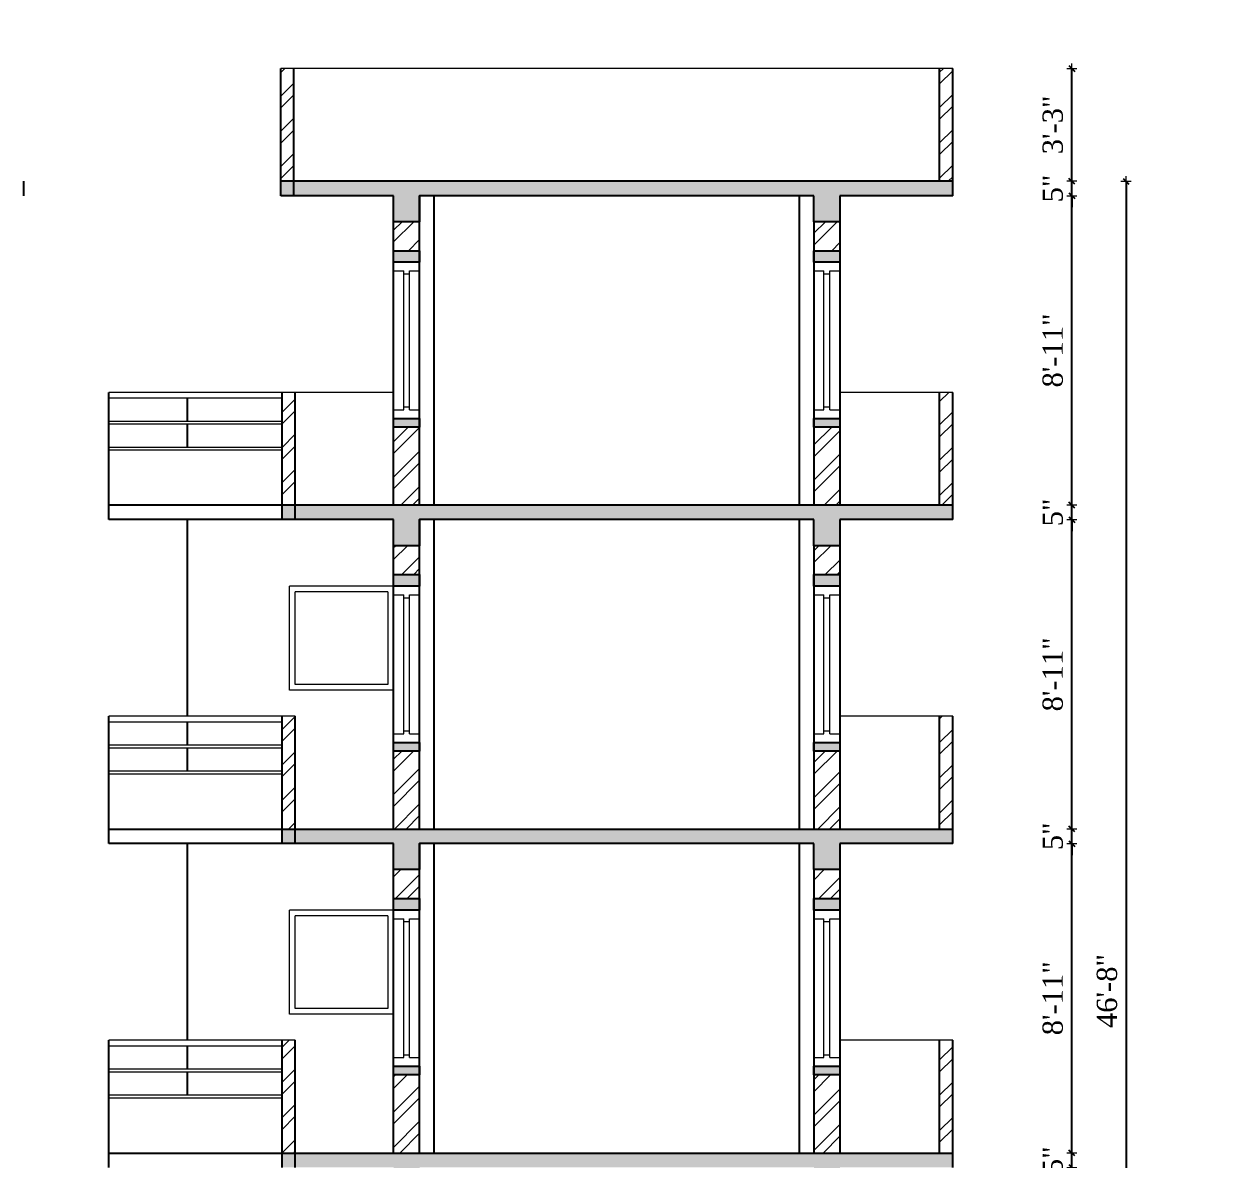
# Model space of a CAD drawing. Header units: inches. Extents: x 149946 to 166271, y -29520 to -26192.
# Drawn here: x 159486.5 to 159897.1, y -27392.3 to -26999.3 of the extents above; entities that cross this region are included whole.
import ezdxf

# ---------------------------------------------------------------- set-up
doc = ezdxf.new("R2010")
doc.units = ezdxf.units.IN
doc.header["$LTSCALE"] = 5
doc.header["$MEASUREMENT"] = 0
for name, color, linetype, lineweight in [('A-WALL', 7, 'Continuous', 9), ('Dimension', 7, 'Continuous', 18), ('dimention', 5, 'Continuous', 9), ('Railing', 43, 'Continuous', 18), ('win', 5, 'Continuous', 18)]:
    doc.layers.add(name, color=color, linetype=linetype, lineweight=lineweight)
doc.layers.add('dim line', color=7, linetype='Continuous', lineweight=15, true_color=0xfab2b2)
doc.layers.add('WALL', color=7, linetype='Continuous')
doc.styles.add('ordinary', font='times.ttf')
doc.dimstyles.new('Copy of 96', dxfattribs={"dimtxt": 7, "dimasz": 4, "dimexe": 0.5, "dimexo": 0.5, "dimgap": 3, "dimtad": 1, "dimdec": 1, "dimzin": 11, "dimdsep": 46, "dimlunit": 4, "dimtxsty": 'ordinary', "dimblk": 'OBLIQUE', "dimcen": 0.09, "dimse1": 1, "dimse2": 1, "dimclrt": 6, "dimazin": 0, "dimtfac": 1, "dimtdec": 1, "dimtix": 1, "dimtmove": 2, "dimatfit": 3, "dimldrblk": 'leader', "dimfxl": 0.5, "dimfxlon": 1, "dimtolj": 1, "dimtzin": 0, "dimarcsym": 0})
pattern_1 = [(45, (13085.979, 472.744), (-6.098796, 6.098796), []), (45, (13090.0445, 472.744), (-6.098796, 6.098796), [])]
pattern_2 = [(50, (13085.9786, 472.7443), (7.17260183, -0.62752135), [0.75, -8.25]), (355, (13085.979, 472.744), (-1.38751334, 7.52192134), [0.6, -6.6]), (100.4514445, (13086.5764, 472.692), (5.78508847, 6.8943999), [0.63740192, -7.01142112]), (46.1842, (13085.979, 474.744), (10.6724133, -1.6551928), [1.125, -12.375]), (96.6356355, (13086.868, 474.606), (9.34661946, 9.741186), [0.9561034, -10.5171376]), (351.184164, (13085.979, 474.744), (9.34661945, 9.741186), [0.9, -9.9]), (21, (13086.9786, 474.2443), (5.96907052, -4.0261889), [0.75, -8.25]), (326, (13086.979, 474.244), (2.43315332, 7.25150045), [0.6, -6.6]), (71.451445, (13087.476, 473.909), (8.40222377, 3.22531153), [0.6374019, -7.01142112]), (37.5, (13085.9786, 472.7443), (0.121598553, 3.32893854), [0, -6.52, 0, -6.7, 0, -6.625]), (7.5, (13085.9786, 472.7443), (2.630695374, 3.94411712), [0, -3.82, 0, -6.37, 0, -2.525]), (327.5, (13083.7486, 472.7443), (5.33822436, -0.225548717), [0, -2.5, 0, -7.8, 0, -10.35]), (317.5, (13082.7486, 472.7443), (5.8318617, 1.00104982), [0, -3.25, 0, -5.18, 0, -7.35])]

# ---------------------------------------------------------------- blocks, each defined once
blk = doc.blocks.new('oblique')
at = {"color": 0, "lineweight": -2}
blk.add_line((0.25, 0.25), (-0.25, -0.25), dxfattribs=at)
at = {"layer": 'dim line', "lineweight": 9}
for p, q in [((-0.4375, 0), (0.4375, 0)), ((0, 0.4375), (0, -0.4375))]:
    blk.add_line(p, q, dxfattribs=at)
blk = doc.blocks.new('*D1296')
at = {"layer": 'A-WALL', "color": 0, "lineweight": -2, "ltscale": 5}
for p, q in [((159848.88, -27389.76), (159848.88, -27385.76)), ((159848.88, -27394.76), (159848.88, -27389.76)), ((159848.88, -27394.76), (159848.88, -27398.76))]:
    blk.add_line(p, q, dxfattribs=at)
at = {"layer": 'Defpoints', "color": 0, "ltscale": 5}
for p in [(159768.7, -27389.76), (159848.88, -27389.76), (159768.7, -27394.76)]:
    blk.add_point(p, dxfattribs=at)
at = {"layer": 'A-WALL', "color": 0, "lineweight": -2, "ltscale": 5, "xscale": 4, "yscale": 4, "zscale": 4}
for p, rotation in [((159848.88, -27389.76), 270), ((159848.88, -27394.76), 90)]:
    blk.add_blockref('oblique', p, dxfattribs=dict(at, rotation=rotation))
at = {"layer": 'A-WALL', "color": 6, "ltscale": 5, "insert": (159842.32, -27392.26), "char_height": 7, "attachment_point": 5, "rotation": 90, "style": 'ordinary'}
blk.add_mtext('\\A1;5"', dxfattribs=at)
blk = doc.blocks.new('_OBLIQUE')
at = {"color": 0, "linetype": 'ByBlock'}
blk.add_line((-0.5, -0.5), (0.5, 0.5), dxfattribs=at)
blk = doc.blocks.new('leader')
at = {"layer": 'Dimension'}
for p, q in [((0, -4.33), (0, 4.33)), ((-4.42, 0), (4.42, 0))]:
    blk.add_line(p, q, dxfattribs=at)
blk = doc.blocks.new('*D1297')
at = {"layer": 'A-WALL', "color": 0, "lineweight": -2, "ltscale": 5}
blk.add_line((159848.88, -27389.76), (159848.88, -27282.76), dxfattribs=at)
at = {"layer": 'Defpoints', "color": 0, "ltscale": 5}
for p in [(159768.7, -27282.76), (159848.88, -27282.76), (159768.7, -27389.76)]:
    blk.add_point(p, dxfattribs=at)
at = {"layer": 'A-WALL', "color": 0, "lineweight": -2, "ltscale": 5, "xscale": 4, "yscale": 4, "zscale": 4}
for p, rotation in [((159848.88, -27282.76), 90), ((159848.88, -27389.76), 270)]:
    blk.add_blockref('oblique', p, dxfattribs=dict(at, rotation=rotation))
at = {"layer": 'A-WALL', "color": 6, "ltscale": 5, "insert": (159842.32, -27336.26), "char_height": 7, "attachment_point": 5, "rotation": 90, "style": 'ordinary'}
blk.add_mtext('\\A1;8\'-11"', dxfattribs=at)
blk = doc.blocks.new('*D1298')
at = {"layer": 'A-WALL', "color": 0, "lineweight": -2, "ltscale": 5}
for p, q in [((159848.88, -27277.76), (159848.88, -27273.76)), ((159848.88, -27282.76), (159848.88, -27277.76)), ((159848.88, -27282.76), (159848.88, -27286.76))]:
    blk.add_line(p, q, dxfattribs=at)
at = {"layer": 'Defpoints', "color": 0, "ltscale": 5}
for p in [(159768.7, -27277.76), (159848.88, -27277.76), (159768.7, -27282.76)]:
    blk.add_point(p, dxfattribs=at)
at = {"layer": 'A-WALL', "color": 0, "lineweight": -2, "ltscale": 5, "xscale": 4, "yscale": 4, "zscale": 4}
for p, rotation in [((159848.88, -27277.76), 270), ((159848.88, -27282.76), 90)]:
    blk.add_blockref('oblique', p, dxfattribs=dict(at, rotation=rotation))
at = {"layer": 'A-WALL', "color": 6, "ltscale": 5, "insert": (159842.32, -27280.26), "char_height": 7, "attachment_point": 5, "rotation": 90, "style": 'ordinary'}
blk.add_mtext('\\A1;5"', dxfattribs=at)
blk = doc.blocks.new('*D1299')
at = {"layer": 'A-WALL', "color": 0, "lineweight": -2, "ltscale": 5}
blk.add_line((159848.88, -27277.76), (159848.88, -27170.76), dxfattribs=at)
at = {"layer": 'Defpoints', "color": 0, "ltscale": 5}
for p in [(159768.7, -27170.76), (159848.88, -27170.76), (159768.7, -27277.76)]:
    blk.add_point(p, dxfattribs=at)
at = {"layer": 'A-WALL', "color": 0, "lineweight": -2, "ltscale": 5, "xscale": 4, "yscale": 4, "zscale": 4}
for p, rotation in [((159848.88, -27170.76), 90), ((159848.88, -27277.76), 270)]:
    blk.add_blockref('oblique', p, dxfattribs=dict(at, rotation=rotation))
at = {"layer": 'A-WALL', "color": 6, "ltscale": 5, "insert": (159842.32, -27224.26), "char_height": 7, "attachment_point": 5, "rotation": 90, "style": 'ordinary'}
blk.add_mtext('\\A1;8\'-11"', dxfattribs=at)
blk = doc.blocks.new('*D1300')
at = {"layer": 'A-WALL', "color": 0, "lineweight": -2, "ltscale": 5}
for p, q in [((159848.88, -27165.76), (159848.88, -27161.76)), ((159848.88, -27170.76), (159848.88, -27165.76)), ((159848.88, -27170.76), (159848.88, -27174.76))]:
    blk.add_line(p, q, dxfattribs=at)
at = {"layer": 'Defpoints', "color": 0, "ltscale": 5}
for p in [(159768.7, -27165.76), (159848.88, -27165.76), (159768.7, -27170.76)]:
    blk.add_point(p, dxfattribs=at)
at = {"layer": 'A-WALL', "color": 0, "lineweight": -2, "ltscale": 5, "xscale": 4, "yscale": 4, "zscale": 4}
for p, rotation in [((159848.88, -27165.76), 270), ((159848.88, -27170.76), 90)]:
    blk.add_blockref('oblique', p, dxfattribs=dict(at, rotation=rotation))
at = {"layer": 'A-WALL', "color": 6, "ltscale": 5, "insert": (159842.32, -27168.26), "char_height": 7, "attachment_point": 5, "rotation": 90, "style": 'ordinary'}
blk.add_mtext('\\A1;5"', dxfattribs=at)
blk = doc.blocks.new('*D1301')
at = {"layer": 'A-WALL', "color": 0, "lineweight": -2, "ltscale": 5}
blk.add_line((159848.88, -27165.76), (159848.88, -27058.76), dxfattribs=at)
at = {"layer": 'Defpoints', "color": 0, "ltscale": 5}
for p in [(159768.7, -27058.76), (159848.88, -27058.76), (159768.7, -27165.76)]:
    blk.add_point(p, dxfattribs=at)
at = {"layer": 'A-WALL', "color": 0, "lineweight": -2, "ltscale": 5, "xscale": 4, "yscale": 4, "zscale": 4}
for p, rotation in [((159848.88, -27058.76), 90), ((159848.88, -27165.76), 270)]:
    blk.add_blockref('oblique', p, dxfattribs=dict(at, rotation=rotation))
at = {"layer": 'A-WALL', "color": 6, "ltscale": 5, "insert": (159842.32, -27112.26), "char_height": 7, "attachment_point": 5, "rotation": 90, "style": 'ordinary'}
blk.add_mtext('\\A1;8\'-11"', dxfattribs=at)
blk = doc.blocks.new('*D1302')
at = {"layer": 'A-WALL', "color": 0, "lineweight": -2, "ltscale": 5}
for p, q in [((159848.88, -27053.76), (159848.88, -27049.76)), ((159848.88, -27058.76), (159848.88, -27053.76)), ((159848.88, -27058.76), (159848.88, -27062.76))]:
    blk.add_line(p, q, dxfattribs=at)
at = {"layer": 'Defpoints', "color": 0, "ltscale": 5}
for p in [(159768.37, -27053.76), (159848.88, -27053.76), (159768.7, -27058.76)]:
    blk.add_point(p, dxfattribs=at)
at = {"layer": 'A-WALL', "color": 0, "lineweight": -2, "ltscale": 5, "xscale": 4, "yscale": 4, "zscale": 4}
for p, rotation in [((159848.88, -27053.76), 270), ((159848.88, -27058.76), 90)]:
    blk.add_blockref('oblique', p, dxfattribs=dict(at, rotation=rotation))
at = {"layer": 'A-WALL', "color": 6, "ltscale": 5, "insert": (159842.32, -27056.26), "char_height": 7, "attachment_point": 5, "rotation": 90, "style": 'ordinary'}
blk.add_mtext('\\A1;5"', dxfattribs=at)
blk = doc.blocks.new('*D1303')
at = {"layer": 'A-WALL', "color": 0, "lineweight": -2, "ltscale": 5}
blk.add_line((159848.88, -27053.76), (159848.88, -27014.76), dxfattribs=at)
at = {"layer": 'Defpoints', "color": 0, "ltscale": 5}
for p in [(159766.26, -27014.76), (159848.88, -27014.76), (159768.37, -27053.76)]:
    blk.add_point(p, dxfattribs=at)
at = {"layer": 'A-WALL', "color": 0, "lineweight": -2, "ltscale": 5, "xscale": 4, "yscale": 4, "zscale": 4}
for p, rotation in [((159848.88, -27014.76), 90), ((159848.88, -27053.76), 270)]:
    blk.add_blockref('oblique', p, dxfattribs=dict(at, rotation=rotation))
at = {"layer": 'A-WALL', "color": 6, "ltscale": 5, "insert": (159842.32, -27034.26), "char_height": 7, "attachment_point": 5, "rotation": 90, "style": 'ordinary'}
blk.add_mtext('\\A1;3\'-3"', dxfattribs=at)
blk = doc.blocks.new('*D1304')
at = {"layer": 'A-WALL', "color": 0, "lineweight": -2, "ltscale": 5}
blk.add_line((160950.9, -26350.97), (160825.33, -26350.97), dxfattribs=at)
at = {"layer": 'A-WALL', "color": 0, "lineweight": -2, "ltscale": 50}
blk.add_line((159867.63, -27053.76), (159867.63, -27613.76), dxfattribs=at)
at = {"layer": 'Defpoints', "color": 0, "ltscale": 5}
for p in [(160825.33, -26350.97), (160825.33, -26401.65), (160950.9, -26401.65)]:
    blk.add_point(p, dxfattribs=at)
at = {"layer": 'Defpoints', "color": 0, "ltscale": 50}
for p in [(159807.7, -27053.76), (159768.7, -27613.76), (159867.63, -27613.76)]:
    blk.add_point(p, dxfattribs=at)
at = {"layer": 'A-WALL', "color": 0, "lineweight": -2, "ltscale": 5, "xscale": 4, "yscale": 4, "zscale": 4, "rotation": 180}
blk.add_blockref('oblique', (160825.33, -26350.97), dxfattribs=at)
at = {"layer": 'A-WALL', "color": 0, "lineweight": -2, "ltscale": 5, "xscale": 4, "yscale": 4, "zscale": 4}
blk.add_blockref('oblique', (160950.9, -26350.97), dxfattribs=at)
at = {"layer": 'A-WALL', "color": 0, "lineweight": -2, "ltscale": 50, "xscale": 4, "yscale": 4, "zscale": 4}
for p, rotation in [((159867.63, -27053.76), 90), ((159867.63, -27613.76), 270)]:
    blk.add_blockref('oblique', p, dxfattribs=dict(at, rotation=rotation))
at = {"layer": 'A-WALL', "color": 6, "ltscale": 5, "insert": (160888.12, -26344.4), "char_height": 7, "attachment_point": 5, "style": 'ordinary'}
blk.add_mtext('\\A1;10\'-6"', dxfattribs=at)
at = {"layer": 'A-WALL', "color": 6, "ltscale": 50, "insert": (159861.07, -27333.76), "char_height": 7, "attachment_point": 5, "rotation": 90, "style": 'ordinary'}
blk.add_mtext('\\A1;46\'-8"', dxfattribs=at)

msp = doc.modelspace()

# ---------------------------------------------------------------- hatches: boundary and pattern name
at = {"layer": 'A-WALL', "ltscale": 40, "true_color": 0xf26722}
h = msp.add_hatch(dxfattribs=at)
h.set_pattern_fill('AR-CONC', color=30)
h.set_pattern_definition(pattern_2)
h.paths.add_polyline_path([(159768.7, -27058.76), (159807.7, -27058.76), (159807.7, -27053.76), (159575.41, -27053.76), (159575.41, -27058.76), (159614.41, -27058.76), (159614.41, -27067.76), (159623.41, -27067.76), (159623.41, -27058.76), (159759.7, -27058.76), (159759.7, -27067.76), (159768.7, -27067.76)])
h = msp.add_hatch(dxfattribs=at)
h.set_pattern_fill('AR-CONC', color=30)
h.set_pattern_definition(pattern_2)
h.paths.add_polyline_path([(159614.41, -27359.76), (159614.41, -27362.76), (159623.41, -27362.76), (159623.41, -27359.76)])
h.paths.add_polyline_path([(159759.7, -27359.76), (159759.7, -27362.76), (159768.7, -27362.76), (159768.7, -27359.76)])
h.paths.add_polyline_path([(159768.7, -27305.76), (159768.7, -27301.76), (159759.7, -27301.76), (159759.7, -27305.76)])
h.paths.add_polyline_path([(159623.41, -27301.76), (159614.41, -27301.76), (159614.41, -27305.76), (159623.41, -27305.76)])
h.paths.add_polyline_path([(159614.41, -27247.76), (159614.41, -27250.76), (159623.41, -27250.76), (159623.41, -27247.76)])
h.paths.add_polyline_path([(159768.7, -27247.76), (159759.7, -27247.76), (159759.7, -27250.76), (159768.7, -27250.76)])
h.paths.add_polyline_path([(159768.7, -27189.76), (159759.7, -27189.76), (159759.7, -27193.76), (159768.7, -27193.76)])
h.paths.add_polyline_path([(159614.41, -27189.76), (159614.41, -27193.76), (159623.41, -27193.76), (159623.41, -27189.76)])
h.paths.add_polyline_path([(159623.41, -27135.76), (159614.41, -27135.76), (159614.41, -27138.76), (159623.41, -27138.76)])
h.paths.add_polyline_path([(159768.7, -27138.76), (159768.7, -27135.76), (159759.7, -27135.76), (159759.7, -27138.76)])
h.paths.add_polyline_path([(159759.7, -27077.76), (159759.7, -27081.76), (159768.7, -27081.76), (159768.7, -27077.76)])
h.paths.add_polyline_path([(159614.41, -27077.76), (159614.41, -27081.76), (159623.41, -27081.76), (159623.41, -27077.76)])
h = msp.add_hatch(dxfattribs=at)
h.set_pattern_fill('AR-CONC', color=30)
h.set_pattern_definition(pattern_2)
h.paths.add_polyline_path([(159768.7, -27170.76), (159807.7, -27170.76), (159807.7, -27165.76), (159768.7, -27165.76), (159575.91, -27165.76), (159575.91, -27170.76), (159614.41, -27170.76), (159614.41, -27179.76), (159623.41, -27179.76), (159623.41, -27170.76), (159759.7, -27170.76), (159759.7, -27179.76), (159768.7, -27179.76)])
h = msp.add_hatch(dxfattribs=at)
h.set_pattern_fill('AR-CONC', color=30)
h.set_pattern_definition(pattern_2)
h.paths.add_polyline_path([(159759.7, -27291.76), (159768.7, -27291.76), (159768.7, -27282.76), (159807.7, -27282.76), (159807.7, -27277.76), (159768.7, -27277.76), (159575.91, -27277.76), (159575.91, -27282.76), (159614.41, -27282.76), (159614.41, -27291.76), (159623.41, -27291.76), (159623.41, -27282.76), (159759.7, -27282.76)])
h = msp.add_hatch(dxfattribs=at)
h.set_pattern_fill('AR-CONC', color=30)
h.set_pattern_definition(pattern_2)
h.paths.add_polyline_path([(159768.7, -27394.76), (159807.7, -27394.76), (159807.7, -27389.76), (159768.7, -27389.76), (159575.91, -27389.76), (159575.91, -27394.76), (159614.41, -27394.76), (159614.41, -27403.76), (159623.41, -27403.76), (159623.41, -27394.76), (159759.7, -27394.76), (159759.7, -27403.76), (159768.7, -27403.76)])
at = {"layer": 'dimention', "ltscale": 40, "true_color": 0xf26722}
h = msp.add_hatch(dxfattribs=at)
h.set_pattern_fill('ANSI32', color=30, scale=23)
h.set_pattern_definition(pattern_1)
h.paths.add_polyline_path([(159579.91, -27014.76), (159575.41, -27014.76), (159575.41, -27053.76), (159579.91, -27053.76)])
h.paths.add_polyline_path([(159807.7, -27014.76), (159803.2, -27014.76), (159803.2, -27053.76), (159807.7, -27053.76)])
h.paths.add_polyline_path([(159807.7, -27126.76), (159803.2, -27126.76), (159803.2, -27165.76), (159807.7, -27165.76)])
h.paths.add_polyline_path([(159580.41, -27126.76), (159575.91, -27126.76), (159575.91, -27165.76), (159580.41, -27165.76)])
h = msp.add_hatch(dxfattribs=at)
h.set_pattern_fill('ANSI32', color=30, scale=23)
h.set_pattern_definition(pattern_1)
h.paths.add_polyline_path([(159623.41, -27474.76), (159614.41, -27474.76), (159614.41, -27501.76), (159623.41, -27501.76)])
h.paths.add_polyline_path([(159768.7, -27474.76), (159759.7, -27474.76), (159759.7, -27501.76), (159768.7, -27501.76)])
h.paths.add_polyline_path([(159623.41, -27403.76), (159614.41, -27403.76), (159614.41, -27413.76), (159623.41, -27413.76)])
h.paths.add_polyline_path([(159768.7, -27403.76), (159759.7, -27403.76), (159759.7, -27413.76), (159768.7, -27413.76)])
h.paths.add_polyline_path([(159768.7, -27291.76), (159759.7, -27291.76), (159759.7, -27301.76), (159768.7, -27301.76)])
h.paths.add_polyline_path([(159623.41, -27291.76), (159614.41, -27291.76), (159614.41, -27301.76), (159623.41, -27301.76)])
h.paths.add_polyline_path([(159623.41, -27362.76), (159614.41, -27362.76), (159614.41, -27389.76), (159623.41, -27389.76)])
h.paths.add_polyline_path([(159768.7, -27362.76), (159759.7, -27362.76), (159759.7, -27389.76), (159768.7, -27389.76)])
h.paths.add_polyline_path([(159768.7, -27250.76), (159759.7, -27250.76), (159759.7, -27277.76), (159768.7, -27277.76)])
h.paths.add_polyline_path([(159623.41, -27250.76), (159614.41, -27250.76), (159614.41, -27277.76), (159623.41, -27277.76)])
h.paths.add_polyline_path([(159623.41, -27179.76), (159614.41, -27179.76), (159614.41, -27189.76), (159623.41, -27189.76)])
h.paths.add_polyline_path([(159768.7, -27179.76), (159759.7, -27179.76), (159759.7, -27189.76), (159768.7, -27189.76)])
h.paths.add_polyline_path([(159768.7, -27138.76), (159759.7, -27138.76), (159759.7, -27165.76), (159768.7, -27165.76)])
h.paths.add_polyline_path([(159623.41, -27138.76), (159614.41, -27138.76), (159614.41, -27165.76), (159623.41, -27165.76)])
h.paths.add_polyline_path([(159623.41, -27067.76), (159614.41, -27067.76), (159614.41, -27077.76), (159623.41, -27077.76)])
h.paths.add_polyline_path([(159768.7, -27067.76), (159759.7, -27067.76), (159759.7, -27077.76), (159768.7, -27077.76)])
h = msp.add_hatch(dxfattribs=at)
h.set_pattern_fill('ANSI32', color=30, scale=23)
h.set_pattern_definition(pattern_1)
h.paths.add_polyline_path([(159580.41, -27238.76), (159575.91, -27238.76), (159575.91, -27277.76), (159580.41, -27277.76)])
h.paths.add_polyline_path([(159807.7, -27238.76), (159803.2, -27238.76), (159803.2, -27277.76), (159807.7, -27277.76)])
h.paths.add_polyline_path([(159807.7, -27350.76), (159803.2, -27350.76), (159803.2, -27389.76), (159807.7, -27389.76)])
h = msp.add_hatch(dxfattribs=at)
h.set_pattern_fill('ANSI32', color=30, scale=23)
h.set_pattern_definition(pattern_1)
h.paths.add_polyline_path([(159580.41, -27350.76), (159575.91, -27350.76), (159575.91, -27389.76), (159580.41, -27389.76)])

# ---------------------------------------------------------------- linework, layer by layer
at = {"layer": 'A-WALL', "ltscale": 5}
for p, q in [((159614.41, -27081.76, -72.71), (159623.41, -27081.76, -72.71)), ((159759.7, -27081.76, -72.71), (159768.7, -27081.76, -72.71)), ((159614.41, -27135.76, -72.71), (159623.41, -27135.76, -72.71)), ((159759.7, -27135.76, -72.71), (159768.7, -27135.76, -72.71)), ((159614.41, -27193.76, -72.71), (159623.41, -27193.76, -72.71)), ((159759.7, -27193.76, -72.71), (159768.7, -27193.76, -72.71)), ((159614.41, -27247.76, -72.71), (159623.41, -27247.76, -72.71)), ((159759.7, -27247.76, -72.71), (159768.7, -27247.76, -72.71)), ((159614.41, -27305.76, -72.71), (159623.41, -27305.76, -72.71)), ((159759.7, -27305.76, -72.71), (159768.7, -27305.76, -72.71)), ((159614.41, -27359.76, -72.71), (159623.41, -27359.76, -72.71)), ((159759.7, -27359.76, -72.71), (159768.7, -27359.76, -72.71))]:
    msp.add_line(p, q, dxfattribs=at)
at = {"layer": 'Railing', "color": 30}
for p, q in [((159698.69, -27014.76, -72.71), (159575.41, -27014.76, -72.71)), ((159807.7, -27014.76, -72.71), (159698.69, -27014.76, -72.71)), ((159614.41, -27126.76, -72.71), (159515.99, -27126.76, -72.71)), ((159575.91, -27128.76, -72.71), (159515.99, -27128.76, -72.71)), ((159807.7, -27126.76, -72.71), (159768.7, -27126.76, -72.71)), ((159575.91, -27136.76, -72.71), (159515.99, -27136.76, -72.71)), ((159575.91, -27137.76, -72.71), (159515.99, -27137.76, -72.71)), ((159575.91, -27145.76, -72.71), (159515.99, -27145.76, -72.71)), ((159575.91, -27146.76, -72.71), (159515.99, -27146.76, -72.71)), ((159580.41, -27238.76, -72.71), (159515.99, -27238.76, -72.71)), ((159575.91, -27240.76, -72.71), (159515.99, -27240.76, -72.71)), ((159807.7, -27238.76, -72.71), (159768.7, -27238.76, -72.71)), ((159575.91, -27248.76, -72.71), (159515.99, -27248.76, -72.71)), ((159575.91, -27249.76, -72.71), (159515.99, -27249.76, -72.71)), ((159575.91, -27257.76, -72.71), (159515.99, -27257.76, -72.71)), ((159575.91, -27258.76, -72.71), (159515.99, -27258.76, -72.71)), ((159580.41, -27350.76, -72.71), (159515.99, -27350.76, -72.71)), ((159807.7, -27350.76, -72.71), (159768.7, -27350.76, -72.71)), ((159575.91, -27352.76, -72.71), (159515.99, -27352.76, -72.71)), ((159575.91, -27360.76, -72.71), (159515.99, -27360.76, -72.71)), ((159575.91, -27361.76, -72.71), (159515.99, -27361.76, -72.71)), ((159575.91, -27369.76, -72.71), (159515.99, -27369.76, -72.71)), ((159575.91, -27370.76, -72.71), (159515.99, -27370.76, -72.71))]:
    msp.add_line(p, q, dxfattribs=at)
at = {"layer": 'WALL', "color": 2, "linetype": 'ByBlock', "ltscale": 5}
for p, q in [((159575.41, -27058.76, -72.71), (159575.41, -27014.76, -72.71)), ((159579.91, -27058.76, -72.71), (159579.91, -27014.76, -72.71)), ((159803.2, -27053.76, -72.71), (159803.2, -27014.76, -72.71)), ((159807.7, -27053.76, -72.71), (159807.7, -27014.76, -72.71)), ((159486.53, -27058.76, -72.71), (159486.53, -27053.76, -72.71)), ((159807.7, -27053.76, -72.71), (159575.41, -27053.76, -72.71)), ((159807.7, -27058.76, -72.71), (159807.7, -27053.76, -72.71)), ((159614.41, -27058.76, -72.71), (159575.41, -27058.76, -72.71)), ((159614.41, -27126.76, -72.71), (159614.41, -27058.76, -72.71)), ((159759.7, -27058.76, -72.71), (159623.41, -27058.76, -72.71)), ((159623.41, -27165.76, -72.71), (159623.41, -27058.76, -72.71)), ((159628.41, -27165.76, -72.71), (159628.41, -27058.76, -72.71)), ((159754.7, -27165.76, -72.71), (159754.7, -27058.76, -72.71)), ((159768.7, -27058.76, -72.71), (159768.7, -27126.76, -72.71)), ((159807.7, -27058.76, -72.71), (159768.7, -27058.76, -72.71)), ((159759.7, -27067.76, -72.71), (159759.7, -27165.76, -72.71)), ((159515.99, -27165.76, -72.71), (159515.99, -27126.76, -72.71)), ((159543.03, -27128.76, -72.71), (159543.03, -27136.76, -72.71)), ((159543.03, -27128.76, -72.71), (159543.03, -27136.76, -72.71)), ((159575.91, -27170.76, -72.71), (159575.91, -27126.76, -72.71)), ((159580.41, -27170.76, -72.71), (159580.41, -27126.76, -72.71)), ((159614.41, -27165.76, -72.71), (159614.41, -27126.76, -72.71)), ((159768.7, -27126.76, -72.71), (159768.7, -27165.76, -72.71)), ((159803.2, -27165.76, -72.71), (159803.2, -27126.76, -72.71)), ((159807.7, -27165.76, -72.71), (159807.7, -27126.76, -72.71)), ((159543.03, -27137.76, -72.71), (159543.03, -27145.76, -72.71)), ((159543.03, -27137.76, -72.71), (159543.03, -27145.76, -72.71)), ((159768.7, -27165.76, -72.71), (159515.99, -27165.76, -72.71)), ((159515.99, -27170.76, -72.71), (159515.99, -27165.76, -72.71)), ((159807.7, -27165.76, -72.71), (159768.7, -27165.76, -72.71)), ((159807.7, -27170.76, -72.71), (159807.7, -27165.76, -72.71)), ((159614.41, -27170.76, -72.71), (159515.99, -27170.76, -72.71)), ((159543.03, -27170.76, -72.71), (159543.03, -27238.76, -72.71)), ((159614.41, -27277.76, -72.71), (159614.41, -27170.76, -72.71)), ((159759.7, -27170.76, -72.71), (159623.41, -27170.76, -72.71)), ((159623.41, -27277.76, -72.71), (159623.41, -27170.76, -72.71)), ((159628.41, -27277.76, -72.71), (159628.41, -27170.76, -72.71)), ((159754.7, -27277.76, -72.71), (159754.7, -27170.76, -72.71)), ((159768.7, -27170.76, -72.71), (159768.7, -27277.76, -72.71)), ((159807.7, -27170.76, -72.71), (159768.7, -27170.76, -72.71)), ((159768.7, -27170.76, -72.71), (159768.7, -27170.76, -72.71)), ((159759.7, -27179.76, -72.71), (159759.7, -27277.76, -72.71)), ((159515.99, -27277.76, -72.71), (159515.99, -27238.76, -72.71)), ((159543.03, -27240.76, -72.71), (159543.03, -27248.76, -72.71)), ((159543.03, -27240.76, -72.71), (159543.03, -27248.76, -72.71)), ((159575.91, -27282.76, -72.71), (159575.91, -27238.76, -72.71)), ((159580.41, -27282.76, -72.71), (159580.41, -27238.76, -72.71)), ((159803.2, -27277.76, -72.71), (159803.2, -27238.76, -72.71)), ((159807.7, -27277.76, -72.71), (159807.7, -27238.76, -72.71)), ((159543.03, -27249.76, -72.71), (159543.03, -27257.76, -72.71)), ((159543.03, -27249.76, -72.71), (159543.03, -27257.76, -72.71)), ((159515.99, -27277.76, -72.71), (159768.7, -27277.76, -72.71)), ((159515.99, -27282.76, -72.71), (159515.99, -27277.76, -72.71)), ((159768.7, -27277.76, -72.71), (159807.7, -27277.76, -72.71)), ((159807.7, -27282.76, -72.71), (159807.7, -27277.76, -72.71)), ((159614.41, -27282.76, -72.71), (159515.99, -27282.76, -72.71)), ((159543.03, -27282.76, -72.71), (159543.03, -27350.76, -72.71)), ((159614.41, -27389.76, -72.71), (159614.41, -27282.76, -72.71)), ((159759.7, -27282.76, -72.71), (159623.41, -27282.76, -72.71)), ((159623.41, -27389.76, -72.71), (159623.41, -27282.76, -72.71)), ((159628.41, -27389.76, -72.71), (159628.41, -27282.76, -72.71)), ((159754.7, -27389.76, -72.71), (159754.7, -27282.76, -72.71)), ((159768.7, -27282.76, -72.71), (159768.7, -27389.76, -72.71)), ((159807.7, -27282.76, -72.71), (159768.7, -27282.76, -72.71)), ((159768.7, -27282.76, -72.71), (159768.7, -27282.76, -72.71)), ((159759.7, -27291.76, -72.71), (159759.7, -27389.76, -72.71)), ((159515.99, -27389.76, -72.71), (159515.99, -27350.76, -72.71)), ((159575.91, -27394.76, -72.71), (159575.91, -27350.76, -72.71)), ((159580.41, -27394.76, -72.71), (159580.41, -27350.76, -72.71)), ((159803.2, -27389.76, -72.71), (159803.2, -27350.76, -72.71)), ((159807.7, -27389.76, -72.71), (159807.7, -27350.76, -72.71)), ((159543.03, -27352.76, -72.71), (159543.03, -27360.76, -72.71)), ((159543.03, -27361.76, -72.71), (159543.03, -27369.76, -72.71)), ((159515.99, -27389.76, -72.71), (159768.7, -27389.76, -72.71)), ((159515.99, -27394.76, -72.71), (159515.99, -27389.76, -72.71)), ((159768.7, -27389.76, -72.71), (159807.7, -27389.76, -72.71)), ((159807.7, -27394.76, -72.71), (159807.7, -27389.76, -72.71))]:
    msp.add_line(p, q, dxfattribs=at)
at = {"layer": 'WALL', "color": 2, "linetype": 'ByBlock', "ltscale": 5, "elevation": -72.71}
for points in [[(159623.41, -27058.76), (159623.41, -27058.76), (159623.41, -27067.76), (159614.41, -27067.76), (159614.41, -27058.76)], [(159768.7, -27058.76), (159768.7, -27067.76), (159759.7, -27067.76), (159759.7, -27058.76)], [(159623.41, -27170.76), (159623.41, -27170.76), (159623.41, -27179.76), (159614.41, -27179.76), (159614.41, -27170.76)], [(159768.7, -27170.76), (159768.7, -27179.76), (159759.7, -27179.76), (159759.7, -27170.76)], [(159623.41, -27282.76), (159623.41, -27282.76), (159623.41, -27291.76), (159614.41, -27291.76), (159614.41, -27282.76)], [(159768.7, -27282.76), (159768.7, -27291.76), (159759.7, -27291.76), (159759.7, -27282.76)]]:
    msp.add_lwpolyline(points, dxfattribs=at)
for points in [[(159614.41, -27077.76), (159623.41, -27077.76), (159623.41, -27081.76), (159614.41, -27081.76)], [(159759.7, -27077.76), (159768.7, -27077.76), (159768.7, -27081.76), (159759.7, -27081.76)], [(159614.41, -27135.76), (159623.41, -27135.76), (159623.41, -27138.76), (159614.41, -27138.76)], [(159759.7, -27135.76), (159768.7, -27135.76), (159768.7, -27138.76), (159759.7, -27138.76)], [(159614.41, -27189.76), (159623.41, -27189.76), (159623.41, -27193.76), (159614.41, -27193.76)], [(159759.7, -27189.76), (159768.7, -27189.76), (159768.7, -27193.76), (159759.7, -27193.76)], [(159614.41, -27247.76), (159623.41, -27247.76), (159623.41, -27250.76), (159614.41, -27250.76)], [(159759.7, -27247.76), (159768.7, -27247.76), (159768.7, -27250.76), (159759.7, -27250.76)], [(159614.41, -27301.76), (159623.41, -27301.76), (159623.41, -27305.76), (159614.41, -27305.76)], [(159759.7, -27301.76), (159768.7, -27301.76), (159768.7, -27305.76), (159759.7, -27305.76)], [(159614.41, -27359.76), (159623.41, -27359.76), (159623.41, -27362.76), (159614.41, -27362.76)], [(159759.7, -27359.76), (159768.7, -27359.76), (159768.7, -27362.76), (159759.7, -27362.76)]]:
    msp.add_lwpolyline(points, close=True, dxfattribs=at)
at = {"layer": 'win'}
for p, q in [((159614.41, -27084.76, -72.71), (159617.91, -27084.76, -72.71)), ((159617.91, -27132.76, -72.71), (159617.91, -27084.76, -72.71)), ((159619.91, -27084.76, -72.71), (159623.41, -27084.76, -72.71)), ((159619.91, -27132.76, -72.71), (159619.91, -27084.76, -72.71)), ((159759.7, -27084.76, -72.71), (159763.2, -27084.76, -72.71)), ((159763.2, -27132.76, -72.71), (159763.2, -27084.76, -72.71)), ((159765.2, -27084.76, -72.71), (159768.7, -27084.76, -72.71)), ((159765.2, -27132.76, -72.71), (159765.2, -27084.76, -72.71)), ((159617.91, -27085.76, -72.71), (159619.91, -27085.76, -72.71)), ((159763.2, -27085.76, -72.71), (159765.2, -27085.76, -72.71)), ((159614.41, -27132.76, -72.71), (159617.91, -27132.76, -72.71)), ((159617.91, -27131.76, -72.71), (159619.91, -27131.76, -72.71)), ((159619.91, -27132.76, -72.71), (159623.41, -27132.76, -72.71)), ((159759.7, -27132.76, -72.71), (159763.2, -27132.76, -72.71)), ((159763.2, -27131.76, -72.71), (159765.2, -27131.76, -72.71)), ((159765.2, -27132.76, -72.71), (159768.7, -27132.76, -72.71)), ((159614.41, -27193.76, -72.71), (159578.41, -27193.76, -72.71)), ((159578.41, -27229.76, -72.71), (159578.41, -27193.76, -72.71)), ((159614.41, -27193.76, -72.71), (159614.41, -27229.76, -72.71)), ((159612.41, -27195.76, -72.71), (159580.41, -27195.76, -72.71)), ((159580.41, -27227.76, -72.71), (159580.41, -27195.76, -72.71)), ((159612.41, -27195.76, -72.71), (159612.41, -27227.76, -72.71)), ((159614.41, -27196.76, -72.71), (159617.91, -27196.76, -72.71)), ((159617.91, -27244.76, -72.71), (159617.91, -27196.76, -72.71)), ((159617.91, -27197.76, -72.71), (159619.91, -27197.76, -72.71)), ((159619.91, -27196.76, -72.71), (159623.41, -27196.76, -72.71)), ((159619.91, -27244.76, -72.71), (159619.91, -27196.76, -72.71)), ((159759.7, -27196.76, -72.71), (159763.2, -27196.76, -72.71)), ((159763.2, -27244.76, -72.71), (159763.2, -27196.76, -72.71)), ((159763.2, -27197.76, -72.71), (159765.2, -27197.76, -72.71)), ((159765.2, -27196.76, -72.71), (159768.7, -27196.76, -72.71)), ((159765.2, -27244.76, -72.71), (159765.2, -27196.76, -72.71)), ((159612.41, -27227.76, -72.71), (159580.41, -27227.76, -72.71)), ((159614.41, -27229.76, -72.71), (159578.41, -27229.76, -72.71)), ((159614.41, -27244.76, -72.71), (159617.91, -27244.76, -72.71)), ((159617.91, -27243.76, -72.71), (159619.91, -27243.76, -72.71)), ((159619.91, -27244.76, -72.71), (159623.41, -27244.76, -72.71)), ((159759.7, -27244.76, -72.71), (159763.2, -27244.76, -72.71)), ((159763.2, -27243.76, -72.71), (159765.2, -27243.76, -72.71)), ((159765.2, -27244.76, -72.71), (159768.7, -27244.76, -72.71)), ((159614.41, -27305.76, -72.71), (159578.41, -27305.76, -72.71)), ((159578.41, -27341.76, -72.71), (159578.41, -27305.76, -72.71)), ((159614.41, -27305.76, -72.71), (159614.41, -27341.76, -72.71)), ((159612.41, -27307.76, -72.71), (159580.41, -27307.76, -72.71)), ((159580.41, -27339.76, -72.71), (159580.41, -27307.76, -72.71)), ((159612.41, -27307.76, -72.71), (159612.41, -27339.76, -72.71)), ((159614.41, -27308.76, -72.71), (159617.91, -27308.76, -72.71)), ((159617.91, -27356.76, -72.71), (159617.91, -27308.76, -72.71)), ((159617.91, -27309.76, -72.71), (159619.91, -27309.76, -72.71)), ((159619.91, -27308.76, -72.71), (159623.41, -27308.76, -72.71)), ((159619.91, -27356.76, -72.71), (159619.91, -27308.76, -72.71)), ((159759.7, -27308.76, -72.71), (159763.2, -27308.76, -72.71)), ((159763.2, -27356.76, -72.71), (159763.2, -27308.76, -72.71)), ((159763.2, -27309.76, -72.71), (159765.2, -27309.76, -72.71)), ((159765.2, -27308.76, -72.71), (159768.7, -27308.76, -72.71)), ((159765.2, -27356.76, -72.71), (159765.2, -27308.76, -72.71)), ((159614.41, -27341.76, -72.71), (159578.41, -27341.76, -72.71)), ((159612.41, -27339.76, -72.71), (159580.41, -27339.76, -72.71)), ((159617.91, -27355.76, -72.71), (159619.91, -27355.76, -72.71)), ((159763.2, -27355.76, -72.71), (159765.2, -27355.76, -72.71)), ((159614.41, -27356.76, -72.71), (159617.91, -27356.76, -72.71)), ((159619.91, -27356.76, -72.71), (159623.41, -27356.76, -72.71)), ((159759.7, -27356.76, -72.71), (159763.2, -27356.76, -72.71)), ((159765.2, -27356.76, -72.71), (159768.7, -27356.76, -72.71))]:
    msp.add_line(p, q, dxfattribs=at)

# ---------------------------------------------------------------- dimensions: what is measured, and where the dimension line sits
at = {"layer": 'A-WALL', "ltscale": 50}
dim = msp.add_linear_dim(base=(159867.63, -27613.76, -72.71), p1=(159807.7, -27053.76, -72.71), p2=(159768.7, -27613.76, -72.71), angle=90, dimstyle='Copy of 96', override={"dimdec": 0, "dimblk": 'oblique', "dimtdec": 0, "dimarcsym": 1}, dxfattribs=at)
dim.commit()
dim.dimension.update_dxf_attribs({"geometry": '*D1304', "text_midpoint": (159861.07, -27333.76, -72.71)})
at = {"layer": 'A-WALL', "ltscale": 5}
for base, p1, p2, angle, picture, middle in [((160825.33, -26350.97, -72.71), (160950.9, -26401.65, -72.71), (160825.33, -26401.65, -72.71), 180, '*D1304', (160888.12, -26344.4, -72.71)), ((159848.88, -27014.76, -72.71), (159768.37, -27053.76, -72.71), (159766.26, -27014.76, -72.71), 90, '*D1303', (159842.32, -27034.26, -72.71)), ((159848.88, -27053.76, -72.71), (159768.7, -27058.76, -72.71), (159768.37, -27053.76, -72.71), 90, '*D1302', (159842.32, -27056.26, -72.71)), ((159848.88, -27058.76, -72.71), (159768.7, -27165.76, -72.71), (159768.7, -27058.76, -72.71), 90, '*D1301', (159842.32, -27112.26, -72.71)), ((159848.88, -27165.76, -72.71), (159768.7, -27170.76, -72.71), (159768.7, -27165.76, -72.71), 90, '*D1300', (159842.32, -27168.26, -72.71)), ((159848.88, -27170.76, -72.71), (159768.7, -27277.76, -72.71), (159768.7, -27170.76, -72.71), 90, '*D1299', (159842.32, -27224.26, -72.71)), ((159848.88, -27277.76, -72.71), (159768.7, -27282.76, -72.71), (159768.7, -27277.76, -72.71), 90, '*D1298', (159842.32, -27280.26, -72.71)), ((159848.88, -27282.76, -72.71), (159768.7, -27389.76, -72.71), (159768.7, -27282.76, -72.71), 90, '*D1297', (159842.32, -27336.26, -72.71)), ((159848.88, -27389.76, -72.71), (159768.7, -27394.76, -72.71), (159768.7, -27389.76, -72.71), 90, '*D1296', (159842.32, -27392.26, -72.71))]:
    dim = msp.add_linear_dim(base=base, p1=p1, p2=p2, angle=angle, dimstyle='Copy of 96', override={"dimdec": 0, "dimblk": 'oblique', "dimtdec": 0, "dimarcsym": 1}, dxfattribs=at)
    dim.commit()
    dim.dimension.update_dxf_attribs({"geometry": picture, "text_midpoint": middle})

doc.saveas('drawing.dxf')
